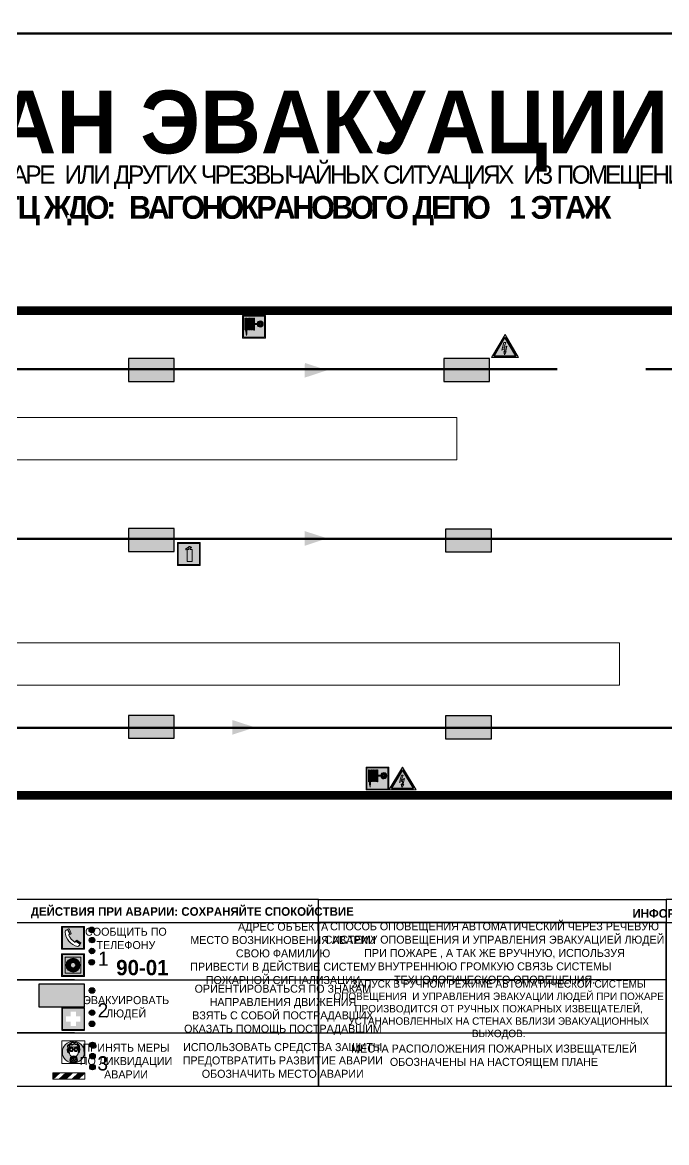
# Model space of a CAD drawing. Header units: millimetres. Extents: x 13114 to 67229, y 22859 to 38520.
# Drawn here: x 32997.7 to 33223.2, y 25074.8 to 25466.8 of the extents above; entities that cross this region are included whole.
import ezdxf

# ---------------------------------------------------------------- set-up
doc = ezdxf.new("R2010")
doc.units = ezdxf.units.MM
doc.layers.add('План_Штампы', color=7, linetype='Continuous')
doc.styles.add('обычный', font='arial.ttf')

# ---------------------------------------------------------------- blocks, each defined once
blk = doc.blocks.new('A$C38D26F80')
h = blk.add_hatch(color=5)
h.dxf.hatch_style = 1
h.paths.add_polyline_path([(-8.77, -4.48, 1), (-0.19, -4.48, 1)])
h.paths.add_polyline_path([(-6.75, -3.58), (-6.75, -3.31), (-6.62, -3.22), (-6.5, -3.22), (-6.42, -3.3), (-6.39, -3.28), (-6.59, -2.23), (-6.59, -2.01), (-6.38, -1.58), (-4.76, -0.4), (-4.13, -0.79, -0.362848), (-2.1, -2.1, -0.201049), (-2.17, -2.48, 0.085434), (-2.26, -3.13), (-1.9, -3.16), (-2.25, -4.7), (-2.4, -4.59), (-2.43, -4.34), (-2.36, -4.34), (-2.14, -3.34), (-2.47, -3.42), (-2.58, -1.95), (-2.77, -1.58), (-3.58, -1.52), (-3.92, -1.26), (-5.05, -1.73), (-4.87, -1.39), (-5.41, -1.6), (-5.41, -1.46), (-6.13, -1.87), (-6.18, -3.5), (-6.56, -3.47), (-6.37, -4.59), (-6.16, -4.43), (-6.16, -4.66), (-6.36, -4.79), (-6.37, -4.8), (-6.51, -4.76)], flags=16)
h.paths.add_polyline_path([(-6.51, -4.76), (-6.36, -4.79), (-6.37, -4.8)], flags=0)
h.paths.add_polyline_path([(-5.92, -2.34, 0.089508), (-2.67, -2.35), (-2.48, -3.88, -0.268602), (-3.4, -6.18, 0.262449), (-5.2, -6.18, -0.268602), (-6.11, -3.88)], flags=16)
edge = h.paths.add_edge_path(flags=16)
edge.add_ellipse((-5.19, -3.41), major_axis=(0, 0.842), ratio=0.848992, start_angle=0, end_angle=360)
edge = h.paths.add_edge_path(flags=0)
edge.add_ellipse((-5.19, -3.39), major_axis=(0, 0.665), ratio=0.853798, start_angle=0, end_angle=360)
edge = h.paths.add_edge_path(flags=0)
edge.add_ellipse((-5.19, -3.4), major_axis=(0, 0.528), ratio=0.864094, start_angle=0, end_angle=360)
edge = h.paths.add_edge_path(flags=16)
edge.add_ellipse((-3.47, -3.4), major_axis=(0, 0.842), ratio=0.848992, start_angle=0, end_angle=360)
h.paths.add_polyline_path([(-3.13, -6.45), (-3.13, -6.84, 0.383174), (-5.57, -6.85), (-5.57, -6.49, -0.369952)], flags=16)
edge = h.paths.add_edge_path(flags=0)
edge.add_ellipse((-3.47, -3.39), major_axis=(0, 0.665), ratio=0.853798, start_angle=0, end_angle=360)
edge = h.paths.add_edge_path(flags=0)
edge.add_ellipse((-3.47, -3.4), major_axis=(0, 0.528), ratio=0.864094, start_angle=0, end_angle=360)
edge = h.paths.add_edge_path(flags=16)
edge.add_ellipse((-4.34, -7.57), major_axis=(-1.48, 0), ratio=0.744955, start_angle=0, end_angle=360)
h.paths.add_polyline_path([(-5.01, -6.85, -1), (-5.15, -6.85, -1)], flags=0)
h.paths.add_polyline_path([(-5.33, -7.14, -1), (-5.47, -7.14, -1)], flags=0)
h.paths.add_polyline_path([(-4.61, -6.71, -1), (-4.74, -6.71, -1)], flags=16)
h.paths.add_polyline_path([(-5.43, -7.51, -1), (-5.57, -7.51, -1)], flags=0)
h.paths.add_polyline_path([(-4.26, -6.67, -1), (-4.4, -6.67, -1)], flags=16)
h.paths.add_polyline_path([(-4.74, -7.14, -1), (-4.88, -7.14, -1)], flags=0)
h.paths.add_polyline_path([(-4.93, -7.43, -1), (-5.07, -7.43, -1)], flags=0)
h.paths.add_polyline_path([(-4.41, -7.07, -1), (-4.54, -7.07, -1)], flags=0)
h.paths.add_polyline_path([(-5.33, -7.87, -1), (-5.46, -7.87, -1)], flags=0)
h.paths.add_polyline_path([(-3.8, -6.71, -1), (-3.94, -6.71, -1)], flags=16)
h.paths.add_polyline_path([(-4.85, -7.78, -1), (-4.98, -7.78, -1)], flags=0)
h.paths.add_polyline_path([(-3.96, -7.14, -1), (-4.1, -7.14, -1)], flags=0)
h.paths.add_polyline_path([(-4.33, -7.53, -1), (-4.47, -7.53, -1)], flags=0)
h.paths.add_polyline_path([(-5.09, -8.12, -1), (-5.23, -8.12, -1)], flags=0)
h.paths.add_polyline_path([(-3.5, -6.94, -1), (-3.64, -6.94, -1)], flags=0)
h.paths.add_polyline_path([(-4.54, -7.97, -1), (-4.68, -7.97, -1)], flags=0)
h.paths.add_polyline_path([(-3.66, -7.39, -1), (-3.8, -7.39, -1)], flags=0)
h.paths.add_polyline_path([(-4.73, -8.35, -1), (-4.86, -8.35, -1)], flags=0)
h.paths.add_polyline_path([(-4.09, -7.96, -1), (-4.23, -7.96, -1)], flags=0)
h.paths.add_polyline_path([(-3.77, -7.74, -1), (-3.91, -7.74, -1)], flags=0)
h.paths.add_polyline_path([(-3.22, -7.27, -1), (-3.35, -7.27, -1)], flags=0)
h.paths.add_polyline_path([(-4.34, -8.4, -1), (-4.47, -8.4, -1)], flags=0)
h.paths.add_polyline_path([(-3.16, -7.61, -1), (-3.3, -7.61, -1)], flags=0)
h.paths.add_polyline_path([(-3.9, -8.35, -1), (-4.04, -8.35, -1)], flags=0)
h.paths.add_polyline_path([(-3.32, -7.91, -1), (-3.46, -7.91, -1)], flags=0)
h.paths.add_polyline_path([(-3.55, -8.23, -1), (-3.69, -8.23, -1)], flags=0)
at = {"color": 5, "lineweight": 5}
for p, q in [((-4.48, 0), (-8.96, 0)), ((-8.96, 0), (-8.96, -4.48)), ((-4.48, 0), (0, 0)), ((0, 0), (0, -4.48)), ((-6.75, -3.31), (-6.62, -3.22)), ((-6.75, -3.58), (-6.75, -3.31)), ((-6.51, -4.76), (-6.75, -3.58)), ((-6.62, -3.22), (-6.5, -3.22)), ((-6.59, -2.01), (-6.38, -1.58)), ((-6.59, -2.23), (-6.59, -2.01)), ((-6.39, -3.28), (-6.59, -2.23)), ((-6.18, -3.5), (-6.56, -3.47)), ((-6.56, -3.47), (-6.37, -4.59)), ((-6.5, -3.22), (-6.42, -3.3)), ((-6.42, -3.3), (-6.39, -3.28)), ((-6.38, -1.58), (-4.76, -0.4)), ((-6.13, -1.87), (-6.18, -3.5)), ((-5.41, -1.46), (-6.13, -1.87)), ((-5.92, -2.34), (-6.11, -3.88)), ((-4.87, -1.39), (-5.41, -1.6)), ((-5.41, -1.6), (-5.41, -1.46)), ((-3.92, -1.26), (-5.05, -1.73)), ((-5.05, -1.73), (-4.87, -1.39)), ((-4.76, -0.4), (-4.13, -0.79)), ((-3.58, -1.52), (-3.92, -1.26)), ((-2.77, -1.58), (-3.58, -1.52)), ((-2.58, -1.95), (-2.77, -1.58)), ((-2.67, -2.34), (-2.48, -3.88)), ((-2.47, -3.42), (-2.58, -1.95)), ((-2.14, -3.34), (-2.47, -3.42)), ((-2.43, -4.34), (-2.4, -4.59)), ((-2.43, -4.34), (-2.36, -4.34)), ((-2.36, -4.34), (-2.14, -3.34)), ((-1.9, -3.16), (-2.26, -3.13)), ((-2.25, -4.7), (-1.9, -3.16)), ((-8.96, -8.96), (-8.96, -4.48)), ((-6.37, -4.8), (-6.51, -4.76)), ((-6.37, -4.59), (-6.16, -4.43)), ((-6.16, -4.66), (-6.37, -4.8)), ((-6.16, -4.43), (-6.16, -4.66)), ((-5.57, -6.49), (-5.57, -6.85)), ((-3.13, -6.45), (-3.13, -6.84)), ((-2.4, -4.59), (-2.25, -4.7)), ((0, -8.96), (0, -4.48)), ((-4.48, -8.96), (-8.96, -8.96)), ((-4.48, -8.96), (0, -8.96))]:
    blk.add_line(p, q, dxfattribs=at)
at = {"color": 5}
for p, q in [((-6.75, -3.31), (-6.62, -3.22)), ((-6.75, -3.58), (-6.75, -3.31)), ((-6.51, -4.76), (-6.75, -3.58)), ((-6.62, -3.22), (-6.5, -3.22)), ((-6.59, -2.01), (-6.38, -1.58)), ((-6.59, -2.23), (-6.59, -2.01)), ((-6.39, -3.28), (-6.59, -2.23)), ((-6.18, -3.5), (-6.56, -3.47)), ((-6.56, -3.47), (-6.37, -4.59)), ((-6.5, -3.22), (-6.42, -3.3)), ((-6.42, -3.3), (-6.39, -3.28)), ((-6.38, -1.58), (-4.76, -0.4)), ((-6.13, -1.87), (-6.18, -3.5)), ((-5.41, -1.46), (-6.13, -1.87)), ((-4.87, -1.39), (-5.41, -1.6)), ((-5.41, -1.6), (-5.41, -1.46)), ((-3.92, -1.26), (-5.05, -1.73)), ((-5.05, -1.73), (-4.87, -1.39)), ((-4.76, -0.4), (-4.13, -0.79)), ((-3.58, -1.52), (-3.92, -1.26)), ((-2.77, -1.58), (-3.58, -1.52)), ((-2.58, -1.95), (-2.77, -1.58)), ((-2.47, -3.42), (-2.58, -1.95)), ((-2.14, -3.34), (-2.47, -3.42)), ((-2.4, -4.59), (-2.43, -4.34)), ((-2.43, -4.34), (-2.36, -4.34)), ((-2.36, -4.34), (-2.14, -3.34)), ((-2.26, -3.13), (-1.9, -3.16)), ((-1.9, -3.16), (-2.25, -4.7)), ((-6.37, -4.8), (-6.51, -4.76)), ((-6.36, -4.79), (-6.51, -4.76)), ((-6.37, -4.59), (-6.16, -4.43)), ((-6.16, -4.66), (-6.37, -4.8)), ((-6.16, -4.66), (-6.36, -4.79)), ((-6.16, -4.43), (-6.16, -4.66)), ((-2.25, -4.7), (-2.4, -4.59))]:
    blk.add_line(p, q, dxfattribs=at)
at = {"color": 5, "lineweight": 5}
for centre, radius in [((-4.48, -4.48), 4.29), ((-5.5, -7.51), 0.0678), ((-5.4, -7.14), 0.0678), ((-5.4, -7.87), 0.0678), ((-5.16, -8.12), 0.0678), ((-5.08, -6.85), 0.0678), ((-5, -7.43), 0.0678), ((-4.91, -7.78), 0.0678), ((-4.81, -7.14), 0.0678), ((-4.79, -8.35), 0.0678), ((-4.67, -6.71), 0.0678), ((-4.61, -7.97), 0.0678), ((-4.47, -7.07), 0.0678), ((-4.4, -7.53), 0.0678), ((-4.4, -8.4), 0.0678), ((-4.33, -6.67), 0.0678), ((-4.16, -7.96), 0.0678), ((-4.03, -7.14), 0.0678), ((-3.97, -8.35), 0.0678), ((-3.87, -6.71), 0.0678), ((-3.84, -7.74), 0.0678), ((-3.73, -7.39), 0.0678), ((-3.62, -8.23), 0.0678), ((-3.57, -6.94), 0.0678), ((-3.39, -7.91), 0.0678), ((-3.28, -7.27), 0.0678), ((-3.23, -7.61), 0.0678)]:
    blk.add_circle(centre, radius, dxfattribs=at)
for centre, radius, start, end in [((-3.66, -4.24), 2.47, 171.573, 231.7124), ((-4.28, 6.66), 9.15, 259.6987, 280.1569), ((-4.93, -4.24), 2.47, 308.2876, 8.427), ((-0.47, -3.05), 1.79, 161.5846, 182.4584), ((-2.6, -2.2), 0.513, 326.4781, 11.7739), ((-4.33, -7.88), 1.87, 50.358, 131.5662), ((-4.34, -8.2), 1.82, 48.4943, 132.3565), ((-4.3, -7.78), 1.83, 60.5889, 119.4111)]:
    blk.add_arc(centre, radius, start, end, dxfattribs=at)
at = {"color": 5}
for centre, radius, start, end in [((-3.89, -2.66), 1.88, 17.387, 97.1599), ((-0.35, -3.07), 1.91, 162.2553, 181.7878), ((-2.6, -2.2), 0.511, 326.3906, 11.8614)]:
    blk.add_arc(centre, radius, start, end, dxfattribs=at)
at = {"color": 5, "lineweight": 5}
for centre, major_axis, ratio in [((-5.19, -3.41), (0, 0.842), 0.848992), ((-5.19, -3.39), (0, 0.665), 0.853798), ((-5.19, -3.4), (0, 0.528), 0.864094), ((-3.47, -3.4), (0, 0.842), 0.848992), ((-3.47, -3.39), (0, 0.665), 0.853798), ((-3.47, -3.4), (0, 0.528), 0.864094), ((-4.34, -7.57), (-1.48, 0), 0.744955)]:
    blk.add_ellipse(centre, major_axis=major_axis, ratio=ratio, dxfattribs=at)
blk = doc.blocks.new('A$C47DD6509')
at = {"lineweight": 5}
for points in [[(-8.69, 0), (-11.19, 0), (-11.19, -2.22)], [(-4.22, 0), (-6.45, 0), (-8.91, -2.22), (-6.61, -2.22)], [(0, 0), (-2.09, 0), (-4.36, -2.22), (-2.29, -2.22)]]:
    blk.add_hatch(color=242, dxfattribs=at).paths.add_polyline_path(points)
at = {"color": 242, "lineweight": 5}
for p, q in [((-11.19, -2.22), (-8.69, 0)), ((-11.19, -2.22), (-11.19, 0)), ((-11.19, 0), (-8.69, 0)), ((-11.19, 0), (0, 0)), ((-8.91, -2.22), (-6.45, 0)), ((-6.61, -2.22), (-4.22, 0)), ((-4.36, -2.22), (-2.09, 0)), ((-2.29, -2.22), (0, 0)), ((0, 0), (0, -2.22)), ((0, -2.22), (-11.19, -2.22))]:
    blk.add_line(p, q, dxfattribs=at)
blk = doc.blocks.new('A$C32E8229D')
at = {"true_color": 0xffffff}
blk.add_hatch(color=7, dxfattribs=at).paths.add_polyline_path([(0, 0), (0, -8), (16, -8), (16, 0)])
h = blk.add_hatch(color=126)
h.paths.add_polyline_path([(0.2, -0.2), (15.8, -0.2), (15.8, -7.8), (0.2, -7.8)])
h.paths.add_polyline_path([(13.49, -2.05), (12.08, -2.05), (11.37, -2.63, 0.162397), (11.29, -2.84), (11.29, -3.63), (10.35, -3.63), (10.35, -4.05), (11.68, -4.05), (11.68, -3.48), (12.26, -4.28), (11.29, -5.1), (11.29, -6.78), (11.85, -6.78), (11.85, -5.44), (12.8, -4.64), (12.8, -5.94), (14.46, -5.94), (14.46, -5.39), (13.45, -5.39), (13.45, -3.97), (12.46, -2.59), (13.15, -2.59), (13.69, -3.34), (14.18, -3)], flags=16)
h.paths.add_polyline_path([(10.74, -1.82, 1), (11.8, -1.82, 1)], flags=16)
h.paths.add_polyline_path([(9.39, -3.59), (5.99, -3.59), (6.56, -3.03), (5.91, -3.03), (5.1, -3.83), (5.91, -4.64), (6.56, -4.64), (5.99, -4.09), (9.39, -4.09)], flags=16)
h.paths.add_polyline_path([(4.29, -1.08), (1.72, -1.08), (1.72, -6.6), (4.29, -6.6)], flags=16)
at = {"color": 126}
blk.add_lwpolyline([(16, -8), (0, -8), (0, 0), (16, 0)], close=True, dxfattribs=at)
blk = doc.blocks.new('A$C18900ED3')
h = blk.add_hatch(color=126)
h.paths.add_polyline_path([(-0.18, -0.18), (-7.02, -0.18), (-7.02, -7.02), (-0.18, -7.02)])
h.paths.add_polyline_path([(-5.89, -4.46), (-5.89, -2.77), (-4.46, -2.77), (-4.46, -1.31), (-2.77, -1.31), (-2.77, -2.77), (-1.33, -2.77), (-1.33, -4.46), (-2.77, -4.46), (-2.77, -5.89), (-4.46, -5.89), (-4.46, -4.46)], flags=16)
at = {"color": 126}
for p, q in [((-7.2, 0), (-7.2, -7.2)), ((0, 0), (-7.2, 0)), ((0, -7.2), (0, 0)), ((-7.02, -7.02), (-7.02, -0.18)), ((-7.02, -0.18), (-0.18, -0.18)), ((-0.18, -0.18), (-0.18, -7.02)), ((-0.18, -7.02), (-7.02, -7.02)), ((-7.2, -7.2), (0, -7.2))]:
    blk.add_line(p, q, dxfattribs=at)
blk = doc.blocks.new('A$C456E1F9C')
at = {"lineweight": 5}
h = blk.add_hatch(color=242, dxfattribs=at)
h.paths.add_polyline_path([(0.51, -1.47), (0.51, -13.26), (12.29, -13.26), (12.29, -1.47)])
h.paths.add_polyline_path([(5.42, -4.95, -0.254479), (4.78, -5.4), (3.52, -2.53, -0.209735), (4.23, -2.4)], flags=16)
h.paths.add_polyline_path([(8.53, -8.6), (10.87, -10.17), (10.54, -10.76), (8.03, -9.13, -0.192251)], flags=16)
h.paths.add_polyline_path([(4.61, -5.49, 0.005518), (3.87, -5.72, 0.128647), (7.49, -10.01, 0.00809), (7.83, -9.33), (10.47, -10.97, -0.16736), (8.99, -12.25, -0.327862), (1.95, -3.95, -0.166952), (3.36, -2.62)], flags=16)
at = {"color": 242, "lineweight": 5}
for p, q in [((0, -13.77), (0, -0.97)), ((12.8, -0.97), (0, -0.97)), ((4.61, -5.49), (3.36, -2.62)), ((3.52, -2.53), (4.78, -5.4)), ((4.23, -2.4), (5.42, -4.95)), ((12.8, -13.77), (12.8, -0.97)), ((7.83, -9.33), (10.47, -10.97)), ((8.03, -9.13), (10.54, -10.76)), ((10.81, -10.12), (8.53, -8.6)), ((10.54, -10.76), (10.8, -10.3)), ((10.8, -10.3), (10.81, -10.12)), ((0, -13.77), (12.8, -13.77))]:
    blk.add_line(p, q, dxfattribs=at)
blk.add_lwpolyline([(0.51, -1.47), (12.29, -1.47), (12.29, -13.26), (0.51, -13.26)], close=True, dxfattribs=at)
for centre, radius, start, end in [((4.59, -5.34), 2.99, 114.28453, 152.19739), ((11.12, -3.31), 9.19, 183.99153, 256.60086), ((4.02, -3.27), 0.891, 76.32839, 123.70924), ((14.98, -39.1), 35.17, 107.14873, 108.41345), ((13.86, -0.94), 11.08, 205.55365, 234.87622), ((4.68, -4.59), 0.824, 276.9621, 334.07228), ((-13.31, 0.8), 23.44, 332.54871, 334.40268), ((8.94, -9.5), 0.989, 114.40924, 157.93883), ((7.87, -9.46), 3, 291.92908, 329.9329)]:
    blk.add_arc(centre, radius, start, end, dxfattribs=at)
blk = doc.blocks.new('A$C54414219')
at = {"true_color": 0xffffff}
h = blk.add_hatch(color=7, dxfattribs=at)
h.paths.add_polyline_path([(2.39, -9.45), (2.39, -18.3), (11.23, -18.3), (11.23, -9.45)], flags=0)
h.paths.add_polyline_path([(10.71, -13.87, -1), (2.92, -13.87, -1)], flags=0)
h.paths.add_polyline_path([(8.3, -13.87, -1), (5.33, -13.87, -1)], flags=0)
h.paths.add_polyline_path([(0.41, -7.47), (0.41, -20.27), (13.21, -20.27), (13.21, -7.47)])
h.paths.add_polyline_path([(0.92, -19.77), (12.71, -19.77), (12.71, -7.98), (0.92, -7.98)], flags=16)
h.paths.add_polyline_path([(11.23, -9.45), (11.23, -18.3), (2.39, -18.3), (2.39, -9.45)], flags=0)
at = {"lineweight": 5}
h = blk.add_hatch(color=242, dxfattribs=at)
h.paths.add_polyline_path([(12.71, -7.98), (0.92, -7.98), (0.92, -19.77), (12.71, -19.77)])
h.paths.add_polyline_path([(11.23, -18.3), (2.39, -18.3), (2.39, -9.45), (11.23, -9.45)], flags=16)
h.paths.add_polyline_path([(10.71, -13.87, -1), (2.92, -13.87, -1)], flags=0)
h.paths.add_polyline_path([(8.3, -13.87, -1), (5.33, -13.87, -1)], flags=0)
at = {"true_color": 0xffffff}
h = blk.add_hatch(color=7, dxfattribs=at)
h.paths.add_polyline_path([(2.39, -9.45), (2.39, -18.3), (11.23, -18.3), (11.23, -9.45)])
h.paths.add_polyline_path([(10.71, -13.87, -1), (2.92, -13.87, -1)], flags=16)
h.paths.add_polyline_path([(8.3, -13.87, -1), (5.33, -13.87, -1)], flags=0)
at = {"lineweight": 5}
h = blk.add_hatch(color=242, dxfattribs=at)
h.paths.add_polyline_path([(2.92, -13.87, 1), (10.71, -13.87, 1)])
h.paths.add_polyline_path([(8.3, -13.87, -1), (5.33, -13.87, -1)], flags=16)
at = {"color": 242, "lineweight": 5}
for p, q in [((0.41, -20.27), (0.41, -7.47)), ((0.41, -7.47), (13.21, -7.47)), ((0.41, -7.47), (13.21, -7.47)), ((13.21, -20.27), (13.21, -7.47)), ((0.41, -20.27), (13.21, -20.27))]:
    blk.add_line(p, q, dxfattribs=at)
for points in [[(0.92, -7.98), (12.71, -7.98), (12.71, -19.77), (0.92, -19.77)], [(2.39, -9.45), (11.23, -9.45), (11.23, -18.3), (2.39, -18.3)]]:
    blk.add_lwpolyline(points, close=True, dxfattribs=at)
for radius in [3.89, 1.49]:
    blk.add_circle((6.81, -13.87), radius, dxfattribs=at)
blk = doc.blocks.new('A$C37112FD5')
at = {"true_color": 0xf5f5ff}
h = blk.add_hatch(color=7, dxfattribs=at)
h.dxf.hatch_style = 1
h.paths.add_polyline_path([(12.8, -7.4), (0, -7.4), (0, -20.2), (12.8, -20.2)])
h.paths.add_polyline_path([(12.29, -7.91), (12.29, -19.69), (0.51, -19.69), (0.51, -7.91)], flags=16)
h.paths.add_polyline_path([(4.98, -9.04, -0.42597), (5.17, -9.22), (5.17, -12.25), (5.17, -15.29, -0.432244), (4.98, -15.47), (4.83, -15.47, -0.42597), (4.64, -15.29), (4.64, -12.25), (4.64, -9.22, -0.432244), (4.83, -9.04)], flags=0)
h.paths.add_polyline_path([(4.28, -9.22), (4.28, -12.25), (4.28, -15.29, -0.432244), (4.09, -15.47), (3.94, -15.47, -0.42597), (3.75, -15.29), (3.75, -12.25), (3.75, -9.22, -0.432244), (3.94, -9.04), (4.09, -9.04, -0.42597)], flags=0)
h.paths.add_polyline_path([(5.72, -9.04), (5.87, -9.04, -0.42597), (6.06, -9.22), (6.06, -12.25), (6.06, -15.29, -0.432244), (5.87, -15.47), (5.72, -15.47, -0.42597), (5.53, -15.29), (5.53, -12.25), (5.53, -9.22, -0.432244)], flags=0)
h.paths.add_polyline_path([(6.42, -8.9), (6.5, -8.9, -0.42597), (6.69, -9.08), (6.69, -12.03), (8.21, -12.03, -15.824349), (8.21, -12.47), (6.69, -12.47), (6.69, -15.42, -0.432244), (6.5, -15.6), (6.42, -15.6)], flags=0)
h.paths.add_polyline_path([(3.39, -9.22), (3.39, -12.25), (3.39, -15.29, -0.432244), (3.2, -15.47), (3.05, -15.47, -0.42597), (2.85, -15.29), (2.85, -12.25), (2.85, -9.22, -0.432244), (3.05, -9.04), (3.2, -9.04, -0.42597)], flags=0)
h.paths.add_polyline_path([(2.5, -9.22), (2.5, -16.71), (1.96, -16.71), (1.96, -9.22, -0.432244), (2.15, -9.04), (2.31, -9.04, -0.42597)], flags=0)
h.paths.add_polyline_path([(1.61, -8.9), (1.61, -15.6), (1.57, -15.6, -0.42597), (1.37, -15.42), (1.37, -12.03), (1.37, -9.09, -0.432244), (1.57, -8.9)], flags=0)
h.paths.add_polyline_path([(9.76, -10.81), (9.76, -12.03), (8.49, -12.03, -0.336371)], flags=0)
h.paths.add_polyline_path([(8.49, -12.47), (9.76, -12.47), (9.76, -13.7, -0.336371)], flags=0)
h.paths.add_polyline_path([(10.11, -10.81, -0.336371), (11.38, -12.03), (10.11, -12.03)], flags=0)
h.paths.add_polyline_path([(10.11, -12.47), (11.38, -12.47, -0.336371), (10.11, -13.7)], flags=0)
h.paths.add_polyline_path([(2.5, -16.84), (2.5, -17.05), (1.97, -17.05), (1.97, -16.84)], flags=0)
h.paths.add_polyline_path([(2.5, -17.24, -0.033778), (2.24, -18.6, -0.033778), (1.97, -17.24)], flags=0)
h = blk.add_hatch(color=242)
h.dxf.hatch_style = 1
h.paths.add_polyline_path([(12.29, -7.91), (0.51, -7.91), (0.51, -19.69), (12.29, -19.69)])
h.paths.add_polyline_path([(6.42, -15.6), (6.42, -8.9), (6.5, -8.9, -0.42597), (6.69, -9.08), (6.69, -12.03), (8.21, -12.03, -15.824349), (8.21, -12.47), (6.69, -12.47), (6.69, -15.42, -0.432244), (6.5, -15.6)], flags=16)
h.paths.add_polyline_path([(5.87, -15.47), (5.72, -15.47, -0.42597), (5.53, -15.29), (5.53, -12.25), (5.53, -9.22, -0.432244), (5.72, -9.04), (5.87, -9.04, -0.42597), (6.06, -9.22), (6.06, -12.25), (6.06, -15.29, -0.432244)], flags=16)
h.paths.add_polyline_path([(4.98, -15.47), (4.83, -15.47, -0.42597), (4.64, -15.29), (4.64, -12.25), (4.64, -9.22, -0.432244), (4.83, -9.04), (4.98, -9.04, -0.42597), (5.17, -9.22), (5.17, -12.25), (5.17, -15.29, -0.432244)], flags=16)
h.paths.add_polyline_path([(4.09, -15.47), (3.94, -15.47, -0.42597), (3.75, -15.29), (3.75, -12.25), (3.75, -9.22, -0.432244), (3.94, -9.04), (4.09, -9.04, -0.42597), (4.28, -9.22), (4.28, -12.25), (4.28, -15.29, -0.432244)], flags=16)
h.paths.add_polyline_path([(3.2, -15.47), (3.05, -15.47, -0.42597), (2.85, -15.29), (2.85, -12.25), (2.85, -9.22, -0.432244), (3.05, -9.04), (3.2, -9.04, -0.42597), (3.39, -9.22), (3.39, -12.25), (3.39, -15.29, -0.432244)], flags=16)
h.paths.add_polyline_path([(2.5, -17.05), (1.97, -17.05), (1.97, -16.84), (2.5, -16.84)], flags=16)
h.paths.add_polyline_path([(2.5, -17.24, -0.033778), (2.24, -18.6, -0.033778), (1.97, -17.24)], flags=16)
h.paths.add_polyline_path([(2.5, -16.71), (1.96, -16.71), (1.96, -9.22, -0.432244), (2.15, -9.04), (2.31, -9.04, -0.42597), (2.5, -9.22)], flags=16)
h.paths.add_polyline_path([(1.61, -15.6), (1.57, -15.6, -0.42597), (1.37, -15.42), (1.37, -12.03), (1.37, -9.09, -0.432244), (1.57, -8.9), (1.61, -8.9)], flags=16)
h.paths.add_polyline_path([(8.49, -12.47), (9.76, -12.47), (9.76, -13.7, -0.336371)], flags=0)
h.paths.add_polyline_path([(10.11, -13.7), (10.11, -12.47), (11.38, -12.47, -0.336371)], flags=0)
h.paths.add_polyline_path([(8.49, -12.03, -0.336371), (9.76, -10.81), (9.76, -12.03)], flags=0)
h.paths.add_polyline_path([(10.11, -12.03), (10.11, -10.81, -0.336371), (11.38, -12.03)], flags=0)
h = blk.add_hatch(color=7, dxfattribs=at)
h.dxf.hatch_style = 1
h.paths.add_polyline_path([(1.61, -8.9), (1.57, -8.9, 0.432244), (1.37, -9.09), (1.37, -12.03), (1.37, -15.42, 0.42597), (1.57, -15.6), (1.61, -15.6)])
h.paths.add_polyline_path([(2.5, -9.22, 0.42597), (2.31, -9.04), (2.15, -9.04, 0.432244), (1.96, -9.22), (1.96, -16.71), (2.5, -16.71)])
h.paths.add_polyline_path([(2.5, -16.84), (1.97, -16.84), (1.97, -17.05), (2.5, -17.05)])
h.paths.add_polyline_path([(2.5, -17.24), (1.97, -17.24, 0.033778), (2.24, -18.6, 0.033778)])
h.paths.add_polyline_path([(3.39, -12.25), (3.39, -9.22, 0.42597), (3.2, -9.04), (3.05, -9.04, 0.432244), (2.85, -9.22), (2.85, -12.25), (2.85, -15.29, 0.42597), (3.05, -15.47), (3.2, -15.47, 0.432244), (3.39, -15.29)])
h.paths.add_polyline_path([(4.28, -12.25), (4.28, -9.22, 0.42597), (4.09, -9.04), (3.94, -9.04, 0.432244), (3.75, -9.22), (3.75, -12.25), (3.75, -15.29, 0.42597), (3.94, -15.47), (4.09, -15.47, 0.432244), (4.28, -15.29)])
h.paths.add_polyline_path([(5.17, -12.25), (5.17, -9.22, 0.42597), (4.98, -9.04), (4.83, -9.04, 0.432244), (4.64, -9.22), (4.64, -12.25), (4.64, -15.29, 0.42597), (4.83, -15.47), (4.98, -15.47, 0.432244), (5.17, -15.29)])
h.paths.add_polyline_path([(6.06, -12.25), (6.06, -9.22, 0.42597), (5.87, -9.04), (5.72, -9.04, 0.432244), (5.53, -9.22), (5.53, -12.25), (5.53, -15.29, 0.42597), (5.72, -15.47), (5.87, -15.47, 0.432244), (6.06, -15.29)])
h.paths.add_polyline_path([(6.69, -12.47), (8.21, -12.47, 15.824349), (8.21, -12.03), (6.69, -12.03), (6.69, -9.08, 0.42597), (6.5, -8.9), (6.42, -8.9), (6.42, -15.6), (6.5, -15.6, 0.432244), (6.69, -15.42)])
h.paths.add_polyline_path([(8.49, -12.47), (9.76, -12.47), (9.76, -13.7, -0.336371)], flags=16)
h.paths.add_polyline_path([(8.49, -12.03, -0.336371), (9.76, -10.81), (9.76, -12.03)], flags=16)
h.paths.add_polyline_path([(10.11, -12.47), (11.38, -12.47, -0.336371), (10.11, -13.7)], flags=16)
h.paths.add_polyline_path([(10.11, -12.03), (10.11, -10.81, -0.336371), (11.38, -12.03)], flags=16)
h = blk.add_hatch(color=242)
h.dxf.hatch_style = 1
h.paths.add_polyline_path([(9.76, -10.81, 0.336371), (8.49, -12.03), (9.76, -12.03)])
h.paths.add_polyline_path([(10.11, -10.81), (10.11, -12.03), (11.38, -12.03, 0.336371)])
h.paths.add_polyline_path([(11.38, -12.47), (10.11, -12.47), (10.11, -13.7, 0.336371)])
h.paths.add_polyline_path([(9.76, -12.47), (8.49, -12.47, 0.336371), (9.76, -13.7)])
at = {"color": 242, "lineweight": 5}
for p, q in [((0, -20.2), (0, -7.4)), ((0, -7.4), (12.8, -7.4)), ((1.37, -12.03), (1.37, -9.08)), ((1.37, -12.03), (1.37, -15.42)), ((1.57, -8.9), (1.61, -8.9)), ((1.61, -8.9), (1.61, -15.6)), ((1.96, -16.71), (1.96, -9.22)), ((2.15, -9.04), (2.31, -9.04)), ((2.5, -16.71), (2.5, -9.22)), ((2.85, -12.25), (2.85, -9.22)), ((2.85, -12.25), (2.85, -15.29)), ((3.05, -9.04), (3.2, -9.04)), ((3.39, -12.25), (3.39, -9.22)), ((3.39, -12.25), (3.39, -15.29)), ((3.75, -12.25), (3.75, -9.22)), ((3.75, -12.25), (3.75, -15.29)), ((3.94, -9.04), (4.09, -9.04)), ((4.28, -12.25), (4.28, -9.22)), ((4.28, -12.25), (4.28, -15.29)), ((4.64, -12.25), (4.64, -9.22)), ((4.64, -12.25), (4.64, -15.29)), ((4.83, -9.04), (4.98, -9.04)), ((5.17, -12.25), (5.17, -9.22)), ((5.17, -12.25), (5.17, -15.29)), ((5.53, -12.25), (5.53, -9.22)), ((5.53, -12.25), (5.53, -15.29)), ((5.72, -9.04), (5.87, -9.04)), ((6.06, -12.25), (6.06, -9.22)), ((6.06, -12.25), (6.06, -15.29)), ((6.42, -8.9), (6.42, -15.6)), ((6.5, -8.9), (6.42, -8.9)), ((6.69, -12.03), (6.69, -9.08)), ((8.21, -12.03), (6.69, -12.03)), ((8.21, -12.47), (6.69, -12.47)), ((6.69, -12.47), (6.69, -15.42)), ((9.76, -12.03), (8.49, -12.03)), ((9.76, -12.47), (8.49, -12.47)), ((9.76, -10.81), (9.76, -12.03)), ((9.76, -12.47), (9.76, -13.7)), ((10.11, -10.81), (10.11, -12.03)), ((11.38, -12.03), (10.11, -12.03)), ((11.38, -12.47), (10.11, -12.47)), ((10.11, -12.47), (10.11, -13.7)), ((12.8, -20.2), (12.8, -7.4)), ((1.57, -15.6), (1.61, -15.6)), ((1.96, -16.71), (2.5, -16.71)), ((1.97, -16.84), (2.5, -16.84)), ((1.97, -17.05), (1.97, -16.84)), ((2.5, -17.05), (1.97, -17.05)), ((1.97, -17.24), (2.5, -17.24)), ((2.5, -16.84), (2.5, -17.05)), ((3.05, -15.47), (3.2, -15.47)), ((3.94, -15.47), (4.09, -15.47)), ((4.83, -15.47), (4.98, -15.47)), ((5.72, -15.47), (5.87, -15.47)), ((6.42, -15.6), (6.5, -15.6)), ((0, -20.2), (12.8, -20.2))]:
    blk.add_line(p, q, dxfattribs=at)
blk.add_lwpolyline([(0.51, -7.91), (12.29, -7.91), (12.29, -19.69), (0.51, -19.69)], close=True, dxfattribs=at)
for centre, radius, start, end in [((1.56, -9.09), 0.182, 87.10267, 180.60715), ((2.15, -9.22), 0.182, 87.10267, 180.60715), ((2.32, -9.22), 0.182, 359.39285, 92.89733), ((3.04, -9.22), 0.182, 87.10267, 180.60715), ((3.21, -9.22), 0.182, 359.39285, 92.89733), ((3.93, -9.22), 0.182, 87.10267, 180.60715), ((4.1, -9.22), 0.182, 359.39285, 92.89733), ((4.82, -9.22), 0.182, 87.10267, 180.60715), ((4.99, -9.22), 0.182, 359.39285, 92.89733), ((5.71, -9.22), 0.182, 87.10267, 180.60715), ((5.88, -9.22), 0.182, 359.39285, 92.89733), ((6.51, -9.09), 0.182, 359.39285, 92.89733), ((9.93, -12.25), 1.74, 187.23185, 172.76815), ((9.93, -12.25), 1.46, 96.99266, 171.35851), ((9.93, -12.25), 1.46, 188.64149, 263.00734), ((9.93, -12.25), 1.46, 8.64149, 83.00734), ((9.93, -12.25), 1.46, 276.99266, 351.35851), ((1.56, -15.42), 0.182, 179.39285, 272.89733), ((12.17, -15.98), 10.27, 187.04098, 194.7793), ((-7.7, -15.98), 10.27, 345.2207, 352.95902), ((3.04, -15.29), 0.182, 179.39285, 272.89733), ((3.21, -15.29), 0.182, 267.10267, 0.60715), ((3.93, -15.29), 0.182, 179.39285, 272.89733), ((4.1, -15.29), 0.182, 267.10267, 0.60715), ((4.82, -15.29), 0.182, 179.39285, 272.89733), ((4.99, -15.29), 0.182, 267.10267, 0.60715), ((5.71, -15.29), 0.182, 179.39285, 272.89733), ((5.88, -15.29), 0.182, 267.10267, 0.60715), ((6.51, -15.42), 0.182, 267.10267, 0.60715)]:
    blk.add_arc(centre, radius, start, end, dxfattribs=at)
blk = doc.blocks.new('A$C3E6D3DDE')
at = {"lineweight": 5}
h = blk.add_hatch(color=40, dxfattribs=at)
h.paths.add_polyline_path([(24.1, 1.45), (16.46, -11.35), (31.74, -11.35)])
h.paths.add_polyline_path([(24.09, -0.46), (30.03, -10.41), (18.14, -10.41)], flags=16)
h.paths.add_polyline_path([(24.54, -3.08), (23.41, -6.02), (25.13, -5.01), (24.33, -8.5), (24.82, -8.27), (23.79, -9.86), (23.4, -8.04), (23.8, -8.43), (24.04, -6.29), (22.39, -7.25), (23.44, -3.08)], flags=0)
h = blk.add_hatch(color=256, dxfattribs=at)
h.paths.add_polyline_path([(24.37, 0.03, 0.567511), (23.82, 0.03), (17.59, -10.4, 0.582454), (17.86, -10.88), (30.32, -10.88, 0.582149), (30.6, -10.4)])
h.paths.add_polyline_path([(24.09, -0.46), (18.14, -10.41), (30.03, -10.41)], flags=16)
h.paths.add_polyline_path([(24.54, -3.08), (23.41, -6.02), (25.13, -5.01), (24.33, -8.5), (24.82, -8.27), (23.79, -9.86), (23.4, -8.04), (23.8, -8.43), (24.04, -6.29), (22.39, -7.25), (23.44, -3.08)], flags=0)
h = blk.add_hatch(color=40, dxfattribs=at)
h.paths.add_polyline_path([(24.09, -0.46), (18.14, -10.41), (30.03, -10.41)])
h.paths.add_polyline_path([(24.82, -8.27), (23.79, -9.86), (23.4, -8.04), (23.8, -8.43), (24.04, -6.29), (22.39, -7.25), (23.44, -3.08), (24.54, -3.08), (23.41, -6.02), (25.13, -5.01), (24.33, -8.5)], flags=16)
at = {"color": 40, "lineweight": 5}
for p, q in [((16.46, -11.35), (24.1, 1.45)), ((24.1, 1.45), (31.74, -11.35))]:
    blk.add_line(p, q, dxfattribs=at)
at = {"lineweight": 5}
for p, q in [((17.59, -10.4), (23.82, 0.03)), ((24.37, 0.03), (30.6, -10.4)), ((18.14, -10.41), (24.09, -0.46)), ((23.44, -3.08), (22.39, -7.25)), ((23.41, -6.02), (24.54, -3.08)), ((25.13, -5.01), (23.41, -6.02)), ((24.54, -3.08), (23.44, -3.08)), ((24.09, -0.46), (30.03, -10.41)), ((24.33, -8.5), (25.13, -5.01)), ((17.86, -10.88), (30.32, -10.88)), ((18.14, -10.41), (30.03, -10.41)), ((22.39, -7.25), (24.04, -6.29)), ((23.8, -8.43), (23.4, -8.04)), ((23.4, -8.04), (23.79, -9.86)), ((23.79, -9.86), (24.82, -8.27)), ((24.04, -6.29), (23.8, -8.43)), ((24.82, -8.27), (24.33, -8.5))]:
    blk.add_line(p, q, dxfattribs=at)
at = {"color": 50, "lineweight": 5}
blk.add_line((31.74, -11.35), (16.46, -11.35), dxfattribs=at)
blk = doc.blocks.new('A$C3AD82952')
at = {"true_color": 0xf5f5ff}
h = blk.add_hatch(color=7, dxfattribs=at)
h.dxf.hatch_style = 1
h.paths.add_polyline_path([(8.21, 8.73, 0.414214), (7.89, 9.05), (7.22, 9.05), (7.22, 9.92), (7.59, 9.92, 1), (7.57, 10.36), (7.22, 10.36), (7.22, 10.6), (6.43, 10.6), (6.43, 10.36), (6.01, 10.36), (4.74, 9.59), (4.74, 8.69), (4.98, 8.73), (4.98, 9.26), (6.12, 9.91), (6.43, 9.91), (6.43, 9.05), (5.76, 9.05, 0.414214), (5.44, 8.73), (5.44, 2.2), (8.21, 2.2)], flags=0)
h.paths.add_polyline_path([(12.8, 12.8), (0, 12.8), (0, 0), (12.8, 0)])
h.paths.add_polyline_path([(0.51, 12.29), (12.29, 12.29), (12.29, 0.51), (0.51, 0.51)], flags=16)
h.paths.add_polyline_path([(4.74, 9.59), (6.01, 10.36), (6.43, 10.36), (6.43, 10.6), (7.22, 10.6), (7.22, 10.36), (7.59, 10.36, -0.94586), (7.59, 9.92), (7.22, 9.92), (7.22, 9.05), (7.89, 9.05, -0.414214), (8.21, 8.73), (8.21, 2.2), (5.44, 2.2), (5.44, 8.73, -0.414214), (5.76, 9.05), (6.43, 9.05), (6.43, 9.91), (6.12, 9.91), (4.98, 9.26), (4.98, 8.73), (4.74, 8.69)], flags=0)
h = blk.add_hatch(color=242)
h.dxf.hatch_style = 1
h.paths.add_polyline_path([(12.29, 12.29), (0.51, 12.29), (0.51, 0.51), (12.29, 0.51)])
h.paths.add_polyline_path([(4.74, 8.69), (4.74, 9.59), (6.01, 10.36), (6.43, 10.36), (6.43, 10.6), (7.22, 10.6), (7.22, 10.36), (7.59, 10.36, -0.94586), (7.59, 9.92), (7.22, 9.92), (7.22, 9.05), (7.89, 9.05, -0.414214), (8.21, 8.73), (8.21, 2.2), (5.44, 2.2), (5.44, 8.73, -0.414214), (5.76, 9.05), (6.43, 9.05), (6.43, 9.91), (6.12, 9.91), (4.98, 9.26), (4.98, 8.73)], flags=16)
h = blk.add_hatch(color=7, dxfattribs=at)
h.dxf.hatch_style = 1
h.paths.add_polyline_path([(8.21, 8.73, 0.414214), (7.89, 9.05), (7.22, 9.05), (7.22, 9.92), (7.59, 9.92, 1), (7.57, 10.36), (7.22, 10.36), (7.22, 10.6), (6.43, 10.6), (6.43, 10.36), (6.01, 10.36), (4.74, 9.59), (4.74, 8.69), (4.98, 8.73), (4.98, 9.26), (6.12, 9.91), (6.43, 9.91), (6.43, 9.05), (5.76, 9.05, 0.414214), (5.44, 8.73), (5.44, 2.2), (8.21, 2.2)])
at = {"color": 242, "lineweight": 5}
for p, q in [((0, 0), (0, 12.8)), ((0, 12.8), (12.8, 12.8)), ((12.8, 0), (12.8, 12.8)), ((6.01, 10.36), (4.74, 9.59)), ((4.74, 9.59), (4.74, 8.69)), ((4.74, 8.69), (4.98, 8.73)), ((4.98, 9.26), (6.12, 9.91)), ((4.98, 8.73), (4.98, 9.26)), ((5.44, 2.2), (5.44, 8.73)), ((5.76, 9.05), (6.43, 9.05)), ((6.01, 10.36), (6.43, 10.36)), ((6.12, 9.91), (6.43, 9.91)), ((7.22, 10.6), (6.43, 10.6)), ((6.43, 10.6), (6.43, 10.36)), ((6.43, 9.91), (6.43, 9.05)), ((7.22, 10.36), (7.22, 10.6)), ((7.59, 10.36), (7.22, 10.36)), ((7.22, 9.05), (7.22, 9.92)), ((7.59, 9.92), (7.22, 9.92)), ((7.89, 9.05), (7.22, 9.05)), ((8.21, 2.2), (8.21, 8.73)), ((0, 0), (12.8, 0)), ((5.44, 2.2), (8.21, 2.2))]:
    blk.add_line(p, q, dxfattribs=at)
blk.add_lwpolyline([(0.51, 12.29), (12.29, 12.29), (12.29, 0.51), (0.51, 0.51)], close=True, dxfattribs=at)
for centre, radius, start, end in [((5.76, 8.73), 0.32, 90, 180), ((7.58, 10.14), 0.223, 273.18746, 86.81254), ((7.89, 8.73), 0.32, 0, 90)]:
    blk.add_arc(centre, radius, start, end, dxfattribs=at)

msp = doc.modelspace()

# ---------------------------------------------------------------- hatches: boundary and pattern name
at = {"lineweight": 0}
h = msp.add_hatch(color=256, dxfattribs=at)
h.dxf.hatch_style = 1
h.paths.add_polyline_path([(33022.98, 25149.22, 1), (33021.05, 25149.22, 1)])
h = msp.add_hatch(color=256, dxfattribs=at)
h.dxf.hatch_style = 1
h.paths.add_polyline_path([(33023.08, 25145.64, 1), (33021.15, 25145.64, 1)])
h = msp.add_hatch(color=256, dxfattribs=at)
h.dxf.hatch_style = 1
h.paths.add_polyline_path([(33023.04, 25141.83, 1), (33021.11, 25141.83, 1)])
h = msp.add_hatch(color=256, dxfattribs=at)
h.dxf.hatch_style = 1
h.paths.add_polyline_path([(33022.96, 25137.9, 1), (33021.03, 25137.9, 1)])
h = msp.add_hatch(color=256, dxfattribs=at)
h.dxf.hatch_style = 1
h.paths.add_polyline_path([(33023.05, 25128.01, 1), (33021.11, 25128.01, 1)])
h = msp.add_hatch(color=256, dxfattribs=at)
h.dxf.hatch_style = 1
h.paths.add_polyline_path([(33023.09, 25120.23, 1), (33021.15, 25120.23, 1)])
h = msp.add_hatch(color=256, dxfattribs=at)
h.dxf.hatch_style = 1
h.paths.add_polyline_path([(33023.08, 25116.33, 1), (33021.15, 25116.33, 1)])
h = msp.add_hatch(color=256, dxfattribs=at)
h.dxf.hatch_style = 1
h.paths.add_polyline_path([(33023.24, 25108.97, 1), (33021.3, 25108.97, 1)])
h = msp.add_hatch(color=256, dxfattribs=at)
h.dxf.hatch_style = 1
h.paths.add_polyline_path([(33023.23, 25105.03, 1), (33021.3, 25105.03, 1)])
h = msp.add_hatch(color=256, dxfattribs=at)
h.dxf.hatch_style = 1
h.paths.add_polyline_path([(33023.23, 25101.2, 1), (33021.3, 25101.2, 1)])

# ---------------------------------------------------------------- linework, layer by layer
at = {"color": 6, "lineweight": 100}
for points in [[(32788.44, 25462.86), (33388.44, 25462.86), (33388.44, 25857.86), (32788.44, 25857.86)], [(32788.44, 25067.86), (33388.44, 25067.86), (33388.44, 25462.86), (32788.44, 25462.86)]]:
    msp.add_lwpolyline(points, close=True, dxfattribs=at)
at = {"lineweight": 100, "const_width": 3}
for points in [[(32876.47, 25337.71), (32876.47, 25365.91), (33319.16, 25365.91), (33319.16, 25351.1)], [(33319.16, 25229.32), (33319.16, 25196.27), (32877.11, 25196.27)]]:
    msp.add_lwpolyline(points, dxfattribs=at)
at = {"color": 126, "lineweight": 100, "true_color": 0x008754}
for points in [[(32889.39, 25328.5), (32902.76, 25328.5), (32902.76, 25345.45), (33184.89, 25345.45)], [(32902.76, 25328.5), (32902.76, 25219.94), (33257.48, 25219.94), (33257.48, 25345.45)], [(33215.92, 25345.45), (33308.27, 25345.45)], [(33257.48, 25286.12), (32902.76, 25286.12)]]:
    msp.add_lwpolyline(points, dxfattribs=at)
at = {"lineweight": 0}
for points in [[(32909.75, 25328.51), (33149.74, 25328.51), (33149.74, 25313.69), (32909.75, 25313.69)], [(32909.75, 25249.63), (33206.63, 25249.63), (33206.63, 25234.81), (32909.75, 25234.81)]]:
    msp.add_lwpolyline(points, close=True, dxfattribs=at)
for points in [[(32957.57, 25151.76), (33101.33, 25151.76), (33101.33, 25159.81), (32957.57, 25159.81)], [(33101.33, 25159.81), (33223.05, 25159.81), (33223.05, 25094.36), (33101.33, 25094.36)], [(33101.33, 25159.81), (33223.05, 25159.81), (33223.05, 25151.76), (33101.33, 25151.76)], [(33223.05, 25151.76), (33366.82, 25151.76), (33366.82, 25159.81), (33223.05, 25159.81)], [(32957.57, 25151.76), (33101.33, 25151.76), (33101.33, 25094.36), (32957.57, 25094.36)], [(33101.33, 25151.76), (33223.05, 25151.76), (33223.05, 25131.76), (33101.33, 25131.76)], [(33223.05, 25151.76), (33366.82, 25151.76), (33366.82, 25094.36), (33223.05, 25094.36)], [(33223.05, 25131.76), (33101.33, 25131.76), (33101.33, 25113.19), (33223.05, 25113.19)]]:
    msp.add_lwpolyline(points, close=True)
for points in [[(33015.98, 25131.76), (32957.57, 25131.76), (33101.33, 25131.76)], [(33015.98, 25113.19), (32957.57, 25113.19), (33101.33, 25113.19)]]:
    msp.add_lwpolyline(points)
for centre in [(33022.01, 25149.22), (33022.12, 25145.64), (33022.08, 25141.83), (33021.99, 25137.9), (33022.08, 25128.01), (33022.12, 25120.23), (33022.11, 25116.33), (33022.27, 25108.97), (33022.26, 25105.03), (33022.27, 25101.2)]:
    msp.add_circle(centre, 0.966)
at = {"layer": 'План_Штампы', "color": 126, "true_color": 0x008754}
for points in [[(33096.56, 25342.49), (33096.57, 25347.62), (33104.45, 25345.08)], [(33096.54, 25283.64), (33096.56, 25288.77), (33104.44, 25286.23)], [(33071.21, 25217.51), (33071.22, 25222.65), (33079.1, 25220.1)]]:
    msp.add_solid(points, dxfattribs=at)

# ---------------------------------------------------------------- block references
for name, p, xscale, yscale, zscale in [('A$C37112FD5', (33074.75, 25368.89), 0.6249984004534781, 0.6249984004534781, 0.6249984004534781), ('A$C3E6D3DDE', (33151.56, 25356.66), 0.625, 0.625, 0.625), ('A$C3AD82952', (33051.98, 25276.73), 0.625, 0.625, 0.625), ('A$C37112FD5', (33117.99, 25210.82), 0.6249984004534781, 0.6249984004534781, 0.6249984004534781), ('A$C3E6D3DDE', (33115.7, 25205.29), 0.625, 0.625, 0.625), ('A$C456E1F9C', (33011.46, 25151.04), 0.625, 0.625, 0.625), ('A$C54414219', (33011.2, 25145.55), 0.625, 0.625, 0.625), ('A$C18900ED3', (33019.52, 25122.09), 1.111111111007631, 1.111111111007631, 1.111111111007631), ('A$C38D26F80', (33019.54, 25110.42), 0.8928571427240968, 0.8928571427240968, 0.8928571427240968)]:
    msp.add_blockref(name, p, dxfattribs=dict(xscale=xscale, yscale=yscale, zscale=zscale))
at = {"xscale": -1}
msp.add_blockref('A$C32E8229D', (33019.52, 25130.23), dxfattribs=at)
at = {"color": 242, "true_color": 0xc1121c}
msp.add_blockref('A$C47DD6509', (33019.54, 25099.2), dxfattribs=at)
at = {"layer": 'План_Штампы', "color": 126, "true_color": 0x008754, "xscale": -1}
for p in [(33050.84, 25349.13), (33161.21, 25349.13), (33050.84, 25289.67), (33161.85, 25289.49), (33050.84, 25224.25), (33161.85, 25224.07)]:
    msp.add_blockref('A$C32E8229D', p, dxfattribs=at)

# ---------------------------------------------------------------- texts
at = {"lineweight": 0, "style": 'обычный'}
for s, insert, char_height, width, attachment_point in [('{\\fProxima Nova Rg|b1|i0|c204|p2;ПЛАН ЭВАКУАЦИИ}', (32946.56, 25442.95), 22, 493.8901, 1), ('{\\fProxima Nova Rg|b1|i0|c204|p2;ДЕЙСТВИЯ ПРИ АВАРИИ: СОХРАНЯЙТЕ СПОКОЙСТВИЕ\\H1.6644x; }', (33057.18, 25155.21), 3, 175.1736, 5), ('{\\fProxima Nova Rg|b1|i0|c204|p2;ИНФОРМАЦИЯ:\\H1.1997x; }', (33226.85, 25154.54), 3, 175.1736, 5), ('{\\fProxima Nova Rg|b0|i0|c204|p2;СПОСОБ ОПОВЕЩЕНИЯ АВТОМАТИЧЕСКИЙ ЧЕРЕЗ РЕЧЕВУЮ СИСТЕМУ ОПОВЕЩЕНИЯ И УПРАВЛЕНИЯ ЭВАКУАЦИЕЙ ЛЮДЕЙ ПРИ ПОЖАРЕ , А ТАК ЖЕ ВРУЧНУЮ, ИСПОЛЬЗУЯ ВНУТРЕННЮЮ ГРОМКУЮ СВЯЗЬ СИСТЕМЫ ТЕХНОЛОГИЧЕСКОГО ОПОВЕЩЕНИЯ.}', (33162.96, 25140.72), 2.8, 118.5618, 5), ('{\\fProxima Nova Rg|b0|i0|c204|p2;СООБЩИТЬ ПО \\PТЕЛЕФОНУ}', (33033.95, 25146.21), 2.8, 126.6484, 5), ('\\pi-8.4,l8.4,t8.4;{\\fProxima Nova Rg|b0|i0|c204|p2;АДРЕС ОБЪЕКТА\\PМЕСТО ВОЗНИКНОВЕНИЯ АВАРИИ\\PСВОЮ ФАМИЛИЮ\\PПРИВЕСТИ В ДЕЙСТВИЕ СИСТЕМУ \\PПОЖАРНОЙ СИГНАЛИЗАЦИИ}', (33088.96, 25140.59), 2.8, 126.6484, 5), ('{\\fProxima Nova Rg|b0|i0|c204|p2;1\\H1.1667x; }', (33026.05, 25139.14), 5, 126.6484, 5), ('{\\fProxima Nova Rg|b1|i0|c204|p2;\\H1.0714x;90-01\\fProxima Nova Rg|b0|i0|c204|p2;\\H0.93331x; \\H1.3449x; }', (33039.72, 25135.97), 5, 126.6484, 5), ('\\pi-8.4,l8.4,t8.4;{\\fProxima Nova Rg|b0|i0|c204|p2;ОРИЕНТИРОВАТЬСЯ ПО ЗНАКАМ \\PНАПРАВЛЕНИЯ ДВИЖЕНИЯ\\PВЗЯТЬ С СОБОЙ ПОСТРАДАВШИХ\\PОКАЗАТЬ ПОМОЩЬ ПОСТРАДАВШИМ}', (33088.89, 25121.23), 2.8, 126.6484, 5), ('{\\fProxima Nova Rg|b0|i0|c204|p2;\\P\\pt7.8;ЗАПУСК В РУЧНОМ РЕЖИМЕ АВТОМАТИЧЕСКОЙ СИСТЕМЫ ОПОВЕЩЕНИЯ  И УПРАВЛЕНИЯ ЭВАКУАЦИИ ЛЮДЕЙ ПРИ ПОЖАРЕ ПРОИЗВОДИТСЯ ОТ РУЧНЫХ ПОЖАРНЫХ ИЗВЕЩАТЕЛЕЙ, УСТАНАНОВЛЕННЫХ НА СТЕНАХ ВБЛИЗИ ЭВАКУАЦИОННЫХ ВЫХОДОВ. }', (33164.4, 25123.43), 2.6, 121.7868, 5), ('{\\fProxima Nova Rg|b0|i0|c204|p2;ЭВАКУИРОВАТЬ \\PЛЮДЕЙ}', (33034.05, 25121.89), 2.8, 126.6484, 5), ('{\\fProxima Nova Rg|b0|i0|c204|p2;2\\H1.1967x; }', (33025.9, 25121.06), 5, 126.6484, 5), ('{\\fProxima Nova Rg|b0|i0|c204|p2;ПРИНЯТЬ МЕРЫ \\PПО ЛИКВИДАЦИИ \\PАВАРИИ}', (33034.01, 25103.31), 2.8, 126.6484, 5), ('\\pi-8.4,l8.4,t8.4;{\\fProxima Nova Rg|b0|i0|c204|p2;ИСПОЛЬЗОВАТЬ СРЕДСТВА ЗАЩИТЫ \\PПРЕДОТВРАТИТЬ РАЗВИТИЕ АВАРИИ\\PОБОЗНАЧИТЬ МЕСТО АВАРИИ}', (33088.84, 25103.5), 2.8, 126.6484, 5), ('\\pt8.4;{\\fProxima Nova Rg|b0|i0|c204|p2;\\PМЕСТА РАСПОЛОЖЕНИЯ ПОЖАРНЫХ ИЗВЕЩАТЕЛЕЙ ОБОЗНАЧЕНЫ НА НАСТОЯЩЕМ ПЛАНЕ}', (33162.76, 25107.29), 2.8, 118.5618, 5), ('{\\fProxima Nova Rg|b0|i0|c204|p2;3\\H1.1967x; }', (33025.84, 25102.48), 5, 126.6484, 5)]:
    msp.add_mtext(s, dxfattribs=dict(at, insert=insert, char_height=char_height, width=width, attachment_point=attachment_point))
at = {"color": 0, "lineweight": 0, "insert": (33096.43, 25416.9), "char_height": 8, "width": 449.2158, "attachment_point": 5, "style": 'обычный'}
msp.add_mtext('{\\fArial Black|b1|i0|c204|p34;\\H2x;\\T0.85;  \\fArial Narrow|b0|i0|c204|p34;\\H0.8x;\\W0.9;\\P\\fProxima Nova Rg|b0|i0|c204|p2;\\H0.5x;\\W1;\\C256;ПРИ ПОЖАРЕ  ИЛИ ДРУГИХ ЧРЕЗВЫЧАЙНЫХ СИТУАЦИЯХ  ИЗ ПОМЕЩЕНИЙ \\fProxima Nova Rg|b1|i0|c204|p2;\\H1.25x;\\PТЦ ЖДО:  ВАГОНОКРАНОВОГО ДЕПО   1 ЭТАЖ}', dxfattribs=at)

doc.saveas('drawing.dxf')
